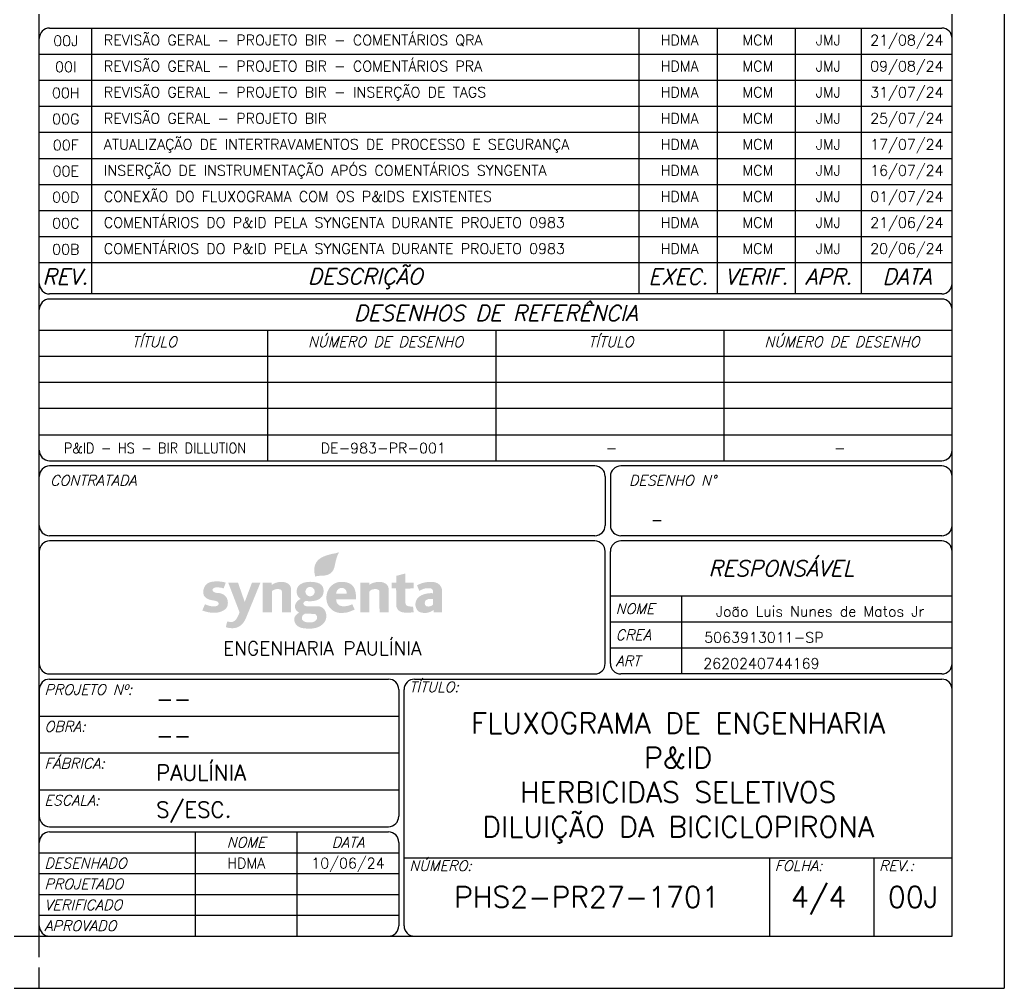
# Model space of a CAD drawing. Extents: x 0 to 1189, y 0 to 841.
# Drawn here: x 1000.3 to 1189, y 0 to 185.8 of the extents above; entities that cross this region are included whole.
import ezdxf
from ezdxf.enums import TextEntityAlignment as Align

# ---------------------------------------------------------------- set-up
doc = ezdxf.new("R2010")
doc.units = 0
doc.header["$LTSCALE"] = 10
doc.header["$MEASUREMENT"] = 0
for name, color, linetype in [('009', 9, 'CONTINUOUS'), ('1', 7, 'CONTINUOUS'), ('3', 7, 'CONTINUOUS'), ('5', 5, 'CONTINUOUS'), ('6', 6, 'CONTINUOUS'), ('7', 7, 'CONTINUOUS'), ('FORMATO', 7, 'CONTINUOUS')]:
    doc.layers.add(name, color=color, linetype=linetype)
doc.styles.add('GARAMOND', font='romans.shx')
doc.styles.add('ROMANS', font='ROMANS', dxfattribs={"height": 0.2})

msp = doc.modelspace()

# ---------------------------------------------------------------- hatches: boundary and pattern name
at = {"layer": '009', "linetype": 'Continuous'}
h = msp.add_hatch(color=256, dxfattribs=at)
edge = h.paths.add_edge_path()
edge.add_spline(control_points=[(1056.92, 78.94), (1056.87, 79.15), (1056.77, 79.55), (1056.72, 80.12), (1056.74, 80.64), (1056.83, 81.1), (1056.99, 81.5), (1057.21, 81.85), (1057.48, 82.16), (1057.8, 82.42), (1058.16, 82.65), (1058.56, 82.84), (1058.99, 83), (1059.45, 83.15), (1059.92, 83.26), (1060.44, 83.4), (1060.83, 83.41), (1061.55, 83.72), (1061.37, 83.46), (1061.32, 83.35), (1061.26, 83.24), (1061.21, 83.12), (1061.16, 83), (1061.11, 82.87), (1061.06, 82.73), (1061.02, 82.59), (1060.97, 82.44), (1060.93, 82.27), (1060.88, 82.1), (1060.84, 81.92), (1060.79, 81.72), (1060.74, 81.51), (1060.7, 81.29), (1060.64, 80.98), (1060.54, 80.61), (1060.38, 80.23), (1060.17, 79.92), (1059.94, 79.67), (1059.68, 79.48), (1059.4, 79.35), (1059.11, 79.25), (1058.81, 79.19), (1058.52, 79.15), (1058.23, 79.13), (1057.95, 79.12), (1057.69, 79.12), (1057.45, 79.1), (1057.24, 79.07), (1057.06, 79.03), (1056.96, 78.97), (1056.92, 78.94)], knot_values=[0, 0, 0, 0, 0.042797, 0.080455, 0.113865, 0.144023, 0.171973, 0.198753, 0.225266, 0.25221, 0.280061, 0.309072, 0.339316, 0.370743, 0.403222, 0.436534, 0.470444, 0.504671, 0.512886, 0.52111, 0.529433, 0.537914, 0.546639, 0.55567, 0.565088, 0.574959, 0.585365, 0.596367, 0.608043, 0.620454, 0.633683, 0.647781, 0.662827, 0.678884, 0.709889, 0.736889, 0.760892, 0.782863, 0.803631, 0.823808, 0.84374, 0.863539, 0.88311, 0.902242, 0.920623, 0.937906, 0.953712, 0.967749, 0.979868, 0.9903, 0.9903, 0.9903, 0.9903], degree=3, periodic=0)
h = msp.add_hatch(color=256, dxfattribs=at)
edge = h.paths.add_edge_path(flags=16)
edge.add_spline(control_points=[(1055.92, 76.97), (1055.95, 76.97), (1056.01, 76.97), (1056.1, 76.96), (1056.19, 76.94), (1056.27, 76.91), (1056.34, 76.87), (1056.42, 76.82), (1056.49, 76.77), (1056.55, 76.71), (1056.61, 76.65), (1056.66, 76.58), (1056.7, 76.51), (1056.74, 76.43), (1056.77, 76.35), (1056.79, 76.26), (1056.8, 76.17), (1056.81, 76.08), (1056.8, 75.99), (1056.79, 75.9), (1056.77, 75.82), (1056.74, 75.74), (1056.7, 75.66), (1056.66, 75.58), (1056.61, 75.51), (1056.55, 75.45), (1056.49, 75.39), (1056.42, 75.34), (1056.34, 75.3), (1056.27, 75.26), (1056.19, 75.23), (1056.1, 75.21), (1056.01, 75.19), (1055.92, 75.19), (1055.83, 75.19), (1055.74, 75.21), (1055.66, 75.23), (1055.58, 75.26), (1055.5, 75.3), (1055.43, 75.34), (1055.36, 75.39), (1055.3, 75.45), (1055.24, 75.51), (1055.19, 75.58), (1055.14, 75.66), (1055.11, 75.74), (1055.08, 75.82), (1055.05, 75.9), (1055.04, 75.99), (1055.04, 76.08), (1055.04, 76.17), (1055.05, 76.26), (1055.08, 76.35), (1055.11, 76.43), (1055.14, 76.51), (1055.19, 76.58), (1055.24, 76.65), (1055.3, 76.71), (1055.36, 76.77), (1055.43, 76.82), (1055.5, 76.87), (1055.58, 76.91), (1055.66, 76.94), (1055.77, 76.97), (1055.86, 76.97), (1055.92, 76.97)], knot_values=[0, 0, 0, 0, 0.005937, 0.011765, 0.017515, 0.023197, 0.028848, 0.03447, 0.040077, 0.045673, 0.051284, 0.056904, 0.062551, 0.068221, 0.07395, 0.079733, 0.085607, 0.091587, 0.097574, 0.103449, 0.109239, 0.114957, 0.120635, 0.126278, 0.131898, 0.137506, 0.143107, 0.148715, 0.154339, 0.159985, 0.165671, 0.171418, 0.177246, 0.183183, 0.189108, 0.194936, 0.20068, 0.206373, 0.212016, 0.21764, 0.223248, 0.228854, 0.234457, 0.240077, 0.24572, 0.251399, 0.257115, 0.262906, 0.268781, 0.274769, 0.280749, 0.286623, 0.292407, 0.298133, 0.303805, 0.309452, 0.315072, 0.320678, 0.326279, 0.331887, 0.337509, 0.343155, 0.348845, 0.354591, 0.366329, 0.366329, 0.366329, 0.366329], degree=3, periodic=0)
edge = h.paths.add_edge_path()
edge.add_line((1040.22, 77.83), (1042.1, 77.83))
edge.add_line((1042.1, 77.83), (1043.39, 74.11))
edge.add_line((1043.39, 74.11), (1044.79, 77.83))
edge.add_line((1044.79, 77.83), (1046.41, 77.83))
edge.add_line((1046.41, 77.83), (1043.66, 71.09))
edge.add_spline(control_points=[(1043.66, 71.09), (1043.59, 70.93), (1043.45, 70.62), (1043.2, 70.21), (1042.93, 69.88), (1042.64, 69.61), (1042.35, 69.41), (1042.04, 69.26), (1041.74, 69.15), (1041.44, 69.09), (1041.15, 69.07), (1040.88, 69.07), (1040.62, 69.09), (1040.39, 69.12), (1040.19, 69.16), (1040.01, 69.2), (1039.91, 69.22), (1039.87, 69.23)], knot_values=[0, 0, 0, 0, 0.035096, 0.066274, 0.094246, 0.119668, 0.143135, 0.165134, 0.185997, 0.205924, 0.22495, 0.243009, 0.259919, 0.275427, 0.289198, 0.300891, 0.310095, 0.310095, 0.310095, 0.310095], degree=3, periodic=0)
edge.add_line((1039.87, 69.23), (1039.77, 69.25))
edge.add_line((1039.77, 69.25), (1040.02, 70.35))
edge.add_spline(control_points=[(1040.02, 70.35), (1040.06, 70.34), (1040.15, 70.34), (1040.29, 70.31), (1040.43, 70.29), (1040.58, 70.27), (1040.73, 70.26), (1040.88, 70.26), (1041.03, 70.28), (1041.18, 70.33), (1041.34, 70.41), (1041.49, 70.52), (1041.65, 70.66), (1041.81, 70.86), (1041.96, 71.09), (1042.11, 71.39), (1042.2, 71.6), (1042.25, 71.72)], knot_values=[0, 0, 0, 0, 0.008985, 0.018232, 0.027691, 0.037281, 0.046976, 0.056778, 0.066796, 0.077236, 0.088418, 0.100741, 0.114656, 0.130639, 0.149142, 0.170606, 0.195444, 0.195444, 0.195444, 0.195444], degree=3, periodic=0)
edge.add_line((1042.25, 71.72), (1042.4, 72.13))
edge.add_line((1042.4, 72.13), (1040.22, 77.83))
edge = h.paths.add_edge_path()
edge.add_line((1046.82, 72.13), (1046.82, 77.83))
edge.add_line((1046.82, 77.83), (1048.54, 77.83))
edge.add_line((1048.54, 77.83), (1048.54, 77.36))
edge.add_spline(control_points=[(1048.54, 77.36), (1048.62, 77.42), (1048.79, 77.53), (1049.06, 77.66), (1049.34, 77.78), (1049.64, 77.86), (1049.95, 77.92), (1050.26, 77.95), (1050.57, 77.96), (1050.87, 77.93), (1051.15, 77.87), (1051.42, 77.77), (1051.66, 77.65), (1051.88, 77.48), (1052.05, 77.27), (1052.19, 77.02), (1052.24, 76.84), (1052.26, 76.74)], knot_values=[0, 0, 0, 0, 0.019143, 0.038917, 0.059176, 0.079729, 0.100372, 0.120899, 0.141119, 0.160852, 0.180001, 0.198501, 0.216428, 0.233971, 0.251528, 0.269635, 0.289004, 0.289004, 0.289004, 0.289004], degree=3, periodic=0)
edge.add_line((1052.26, 76.74), (1052.29, 76.42))
edge.add_line((1052.29, 76.42), (1052.29, 72.13))
edge.add_line((1052.29, 72.13), (1050.53, 72.13))
edge.add_line((1050.53, 72.13), (1050.52, 76.05))
edge.add_spline(control_points=[(1050.52, 76.05), (1050.52, 76.1), (1050.51, 76.19), (1050.45, 76.32), (1050.35, 76.42), (1050.22, 76.49), (1050.08, 76.54), (1049.92, 76.57), (1049.75, 76.58), (1049.57, 76.57), (1049.39, 76.55), (1049.22, 76.51), (1049.06, 76.46), (1048.91, 76.4), (1048.79, 76.32), (1048.68, 76.24), (1048.64, 76.17), (1048.62, 76.14)], knot_values=[0, 0, 0, 0, 0.009793, 0.018655, 0.027432, 0.036697, 0.046686, 0.057413, 0.068742, 0.08046, 0.092296, 0.103982, 0.115223, 0.125761, 0.135346, 0.143833, 0.151246, 0.151246, 0.151246, 0.151246], degree=3, periodic=0)
edge.add_line((1048.62, 76.14), (1048.59, 76.04))
edge.add_line((1048.59, 76.04), (1048.59, 72.13))
edge.add_line((1048.59, 72.13), (1046.82, 72.13))
edge = h.paths.add_edge_path()
edge.add_line((1065.53, 72.13), (1065.53, 77.83))
edge.add_line((1065.53, 77.83), (1067.25, 77.83))
edge.add_line((1067.25, 77.83), (1067.25, 77.36))
edge.add_spline(control_points=[(1067.25, 77.36), (1067.33, 77.42), (1067.49, 77.53), (1067.76, 77.66), (1068.05, 77.78), (1068.35, 77.86), (1068.66, 77.92), (1068.97, 77.95), (1069.27, 77.96), (1069.57, 77.93), (1069.86, 77.87), (1070.13, 77.77), (1070.37, 77.65), (1070.58, 77.48), (1070.76, 77.27), (1070.9, 77.02), (1070.94, 76.84), (1070.97, 76.74)], knot_values=[0, 0, 0, 0, 0.019133, 0.038907, 0.059163, 0.079719, 0.100358, 0.120889, 0.141102, 0.160846, 0.179984, 0.198491, 0.216414, 0.233963, 0.251516, 0.269625, 0.288993, 0.288993, 0.288993, 0.288993], degree=3, periodic=0)
edge.add_line((1070.97, 76.74), (1071, 76.42))
edge.add_line((1071, 76.42), (1071, 72.13))
edge.add_line((1071, 72.13), (1069.23, 72.13))
edge.add_line((1069.23, 72.13), (1069.22, 76.05))
edge.add_spline(control_points=[(1069.22, 76.05), (1069.22, 76.1), (1069.22, 76.19), (1069.15, 76.32), (1069.05, 76.42), (1068.93, 76.49), (1068.79, 76.54), (1068.63, 76.57), (1068.45, 76.58), (1068.28, 76.57), (1068.1, 76.55), (1067.93, 76.51), (1067.76, 76.46), (1067.62, 76.4), (1067.49, 76.32), (1067.39, 76.24), (1067.35, 76.17), (1067.33, 76.14)], knot_values=[0, 0, 0, 0, 0.009794, 0.018656, 0.027436, 0.036697, 0.04669, 0.057418, 0.06875, 0.08046, 0.092304, 0.10399, 0.115235, 0.125765, 0.135354, 0.143838, 0.151251, 0.151251, 0.151251, 0.151251], degree=3, periodic=0)
edge.add_line((1067.33, 76.14), (1067.3, 76.04))
edge.add_line((1067.3, 76.04), (1067.3, 72.13))
edge.add_line((1067.3, 72.13), (1065.53, 72.13))
edge = h.paths.add_edge_path()
edge.add_line((1072.46, 79.11), (1074.18, 79.57))
edge.add_line((1074.18, 79.57), (1074.2, 77.8))
edge.add_line((1074.2, 77.8), (1075.77, 77.8))
edge.add_line((1075.77, 77.8), (1075.75, 76.69))
edge.add_line((1075.75, 76.69), (1074.21, 76.68))
edge.add_line((1074.21, 76.68), (1074.21, 73.87))
edge.add_spline(control_points=[(1074.21, 73.87), (1074.22, 73.84), (1074.23, 73.77), (1074.26, 73.68), (1074.3, 73.59), (1074.35, 73.52), (1074.42, 73.46), (1074.49, 73.4), (1074.57, 73.36), (1074.67, 73.32), (1074.77, 73.29), (1074.88, 73.26), (1074.99, 73.25), (1075.12, 73.23), (1075.24, 73.23), (1075.38, 73.22), (1075.47, 73.23), (1075.52, 73.23)], knot_values=[0, 0, 0, 0, 0.006854, 0.013217, 0.019256, 0.025139, 0.031024, 0.037042, 0.043299, 0.049866, 0.056789, 0.064097, 0.071797, 0.079889, 0.08835, 0.097166, 0.106301, 0.106301, 0.106301, 0.106301], degree=3, periodic=0)
edge.add_line((1075.52, 73.23), (1075.66, 73.23))
edge.add_line((1075.66, 73.23), (1075.78, 72.12))
edge.add_spline(control_points=[(1075.78, 72.12), (1075.69, 72.11), (1075.51, 72.1), (1075.25, 72.08), (1074.98, 72.06), (1074.72, 72.05), (1074.46, 72.04), (1074.2, 72.05), (1073.96, 72.07), (1073.72, 72.11), (1073.5, 72.16), (1073.29, 72.24), (1073.09, 72.34), (1072.92, 72.46), (1072.76, 72.62), (1072.63, 72.81), (1072.57, 72.95), (1072.53, 73.03)], knot_values=[0, 0, 0, 0, 0.017591, 0.035256, 0.052866, 0.070277, 0.087381, 0.104053, 0.120221, 0.135827, 0.150884, 0.165437, 0.179632, 0.193713, 0.208009, 0.222938, 0.23897, 0.23897, 0.23897, 0.23897], degree=3, periodic=0)
edge.add_line((1072.53, 73.03), (1072.45, 73.28))
edge.add_line((1072.45, 73.28), (1072.42, 76.69))
edge.add_line((1072.42, 76.69), (1071.53, 76.71))
edge.add_line((1071.53, 76.71), (1071.53, 77.8))
edge.add_line((1071.53, 77.8), (1072.44, 77.79))
edge.add_line((1072.44, 77.79), (1072.46, 79.11))
edge = h.paths.add_edge_path()
edge.add_line((1039.35, 76.71), (1039.77, 77.81))
edge.add_spline(control_points=[(1039.77, 77.81), (1039.75, 77.81), (1039.7, 77.83), (1039.63, 77.85), (1039.55, 77.87), (1039.47, 77.89), (1039.38, 77.91), (1039.29, 77.93), (1039.2, 77.95), (1039.1, 77.96), (1039, 77.98), (1038.9, 77.99), (1038.8, 78.01), (1038.7, 78.02), (1038.6, 78.03), (1038.5, 78.03), (1038.4, 78.04), (1038.24, 78.05), (1038.03, 78.05), (1037.78, 78.04), (1037.52, 78.03), (1037.28, 78), (1037.05, 77.96), (1036.83, 77.91), (1036.62, 77.84), (1036.42, 77.75), (1036.24, 77.64), (1036.07, 77.51), (1035.92, 77.36), (1035.78, 77.18), (1035.67, 76.98), (1035.57, 76.75), (1035.5, 76.49), (1035.45, 76.28), (1035.45, 76.14), (1035.45, 76.05), (1035.45, 75.95), (1035.45, 75.84), (1035.47, 75.72), (1035.49, 75.59), (1035.53, 75.45), (1035.59, 75.31), (1035.68, 75.17), (1035.79, 75.04), (1035.93, 74.91), (1036.11, 74.78), (1036.32, 74.67), (1036.57, 74.57), (1036.87, 74.48), (1037.14, 74.43), (1037.38, 74.4), (1037.54, 74.37), (1037.68, 74.35), (1037.81, 74.31), (1037.92, 74.28), (1038.02, 74.24), (1038.1, 74.2), (1038.17, 74.16), (1038.23, 74.12), (1038.28, 74.07), (1038.31, 74.03), (1038.34, 73.98), (1038.36, 73.93), (1038.38, 73.88), (1038.39, 73.83), (1038.4, 73.77), (1038.39, 73.7), (1038.36, 73.61), (1038.31, 73.53), (1038.23, 73.46), (1038.14, 73.4), (1038.03, 73.34), (1037.89, 73.29), (1037.74, 73.26), (1037.56, 73.24), (1037.37, 73.24), (1037.15, 73.26), (1036.92, 73.29), (1036.66, 73.35), (1036.38, 73.43), (1036.19, 73.5), (1036.09, 73.53)], knot_values=[0, 0, 0, 0, 0.004527, 0.00945, 0.014725, 0.02032, 0.026185, 0.032297, 0.038609, 0.045092, 0.05169, 0.058384, 0.065127, 0.07189, 0.078624, 0.085305, 0.091882, 0.098339, 0.115729, 0.132694, 0.149179, 0.165163, 0.180619, 0.195576, 0.210065, 0.224189, 0.238064, 0.251887, 0.265884, 0.280319, 0.295496, 0.311716, 0.329273, 0.348446, 0.352899, 0.358495, 0.365074, 0.372473, 0.380574, 0.389281, 0.398558, 0.408429, 0.419005, 0.430446, 0.442998, 0.456945, 0.472633, 0.490396, 0.51059, 0.533565, 0.54561, 0.556415, 0.566071, 0.574653, 0.582275, 0.58901, 0.594965, 0.600233, 0.604944, 0.609179, 0.61306, 0.616682, 0.62014, 0.623483, 0.626776, 0.630037, 0.635568, 0.641277, 0.647375, 0.654043, 0.661432, 0.669682, 0.678914, 0.689238, 0.700746, 0.713555, 0.727751, 0.743445, 0.760722, 0.779702, 0.800469, 0.800469, 0.800469, 0.800469], degree=3, periodic=0)
edge.add_line((1036.09, 73.53), (1035.77, 73.66))
edge.add_line((1035.77, 73.66), (1035.26, 72.48))
edge.add_spline(control_points=[(1035.26, 72.48), (1035.4, 72.42), (1035.7, 72.31), (1036.14, 72.19), (1036.58, 72.1), (1037, 72.04), (1037.42, 72.02), (1037.81, 72.03), (1038.19, 72.07), (1038.54, 72.15), (1038.86, 72.25), (1039.16, 72.38), (1039.43, 72.53), (1039.66, 72.71), (1039.85, 72.92), (1040, 73.14), (1040.1, 73.4), (1040.15, 73.66), (1040.16, 73.93), (1040.15, 74.18), (1040.11, 74.42), (1040.05, 74.63), (1039.97, 74.83), (1039.87, 75.01), (1039.75, 75.17), (1039.61, 75.31), (1039.47, 75.43), (1039.31, 75.54), (1039.14, 75.63), (1038.96, 75.7), (1038.78, 75.76), (1038.59, 75.8), (1038.4, 75.82), (1038.19, 75.82), (1037.97, 75.85), (1037.76, 75.9), (1037.59, 75.97), (1037.45, 76.05), (1037.34, 76.13), (1037.27, 76.23), (1037.22, 76.33), (1037.21, 76.43), (1037.23, 76.52), (1037.28, 76.62), (1037.35, 76.7), (1037.46, 76.77), (1037.58, 76.83), (1037.73, 76.87), (1037.9, 76.9), (1038.08, 76.9), (1038.25, 76.89), (1038.4, 76.89), (1038.53, 76.88), (1038.64, 76.87), (1038.73, 76.86), (1038.8, 76.84), (1038.87, 76.83), (1038.93, 76.82), (1038.98, 76.81), (1039.02, 76.79), (1039.07, 76.78), (1039.11, 76.76), (1039.16, 76.75), (1039.22, 76.74), (1039.28, 76.72), (1039.32, 76.72), (1039.35, 76.71)], knot_values=[0, 0, 0, 0, 0.031293, 0.061562, 0.090802, 0.118973, 0.146062, 0.172011, 0.196792, 0.220371, 0.242752, 0.263938, 0.283994, 0.303031, 0.321249, 0.338939, 0.356496, 0.374413, 0.392239, 0.4088, 0.424283, 0.438887, 0.452782, 0.466157, 0.479154, 0.491917, 0.504519, 0.517066, 0.529594, 0.542139, 0.55469, 0.567258, 0.579811, 0.592329, 0.608572, 0.622672, 0.634819, 0.64524, 0.654159, 0.661885, 0.66874, 0.675136, 0.681468, 0.688118, 0.695385, 0.703473, 0.712551, 0.722736, 0.73413, 0.746835, 0.758045, 0.767696, 0.775962, 0.782997, 0.788978, 0.794052, 0.798397, 0.802161, 0.805528, 0.80863, 0.811634, 0.814682, 0.817943, 0.821557, 0.825687, 0.830495, 0.830495, 0.830495, 0.830495], degree=3, periodic=0)
edge = h.paths.add_edge_path()
edge.add_line((1057.62, 73.26), (1057.38, 73.29))
edge.add_line((1057.38, 73.29), (1055.24, 73.29))
edge.add_spline(control_points=[(1055.24, 73.29), (1055.2, 73.3), (1055.12, 73.31), (1055.02, 73.35), (1054.92, 73.39), (1054.84, 73.44), (1054.77, 73.5), (1054.72, 73.57), (1054.68, 73.64), (1054.65, 73.71), (1054.64, 73.79), (1054.65, 73.87), (1054.68, 73.94), (1054.72, 74.02), (1054.79, 74.1), (1054.87, 74.18), (1054.97, 74.24), (1055.06, 74.32), (1055.14, 74.3), (1055.19, 74.29), (1055.24, 74.28), (1055.29, 74.27), (1055.34, 74.27), (1055.39, 74.26), (1055.44, 74.26), (1055.49, 74.26), (1055.54, 74.25), (1055.59, 74.25), (1055.65, 74.25), (1055.7, 74.25), (1055.75, 74.25), (1055.81, 74.25), (1055.87, 74.25), (1056, 74.25), (1056.19, 74.25), (1056.44, 74.27), (1056.69, 74.31), (1056.93, 74.36), (1057.15, 74.42), (1057.36, 74.5), (1057.56, 74.59), (1057.75, 74.7), (1057.91, 74.83), (1058.06, 74.97), (1058.19, 75.13), (1058.3, 75.31), (1058.39, 75.51), (1058.46, 75.72), (1058.5, 75.95), (1058.51, 76.2), (1058.5, 76.44), (1058.47, 76.67), (1058.41, 76.87), (1058.32, 77.06), (1058.21, 77.22), (1058.08, 77.37), (1057.94, 77.49), (1057.77, 77.6), (1057.58, 77.69), (1057.39, 77.77), (1057.17, 77.83), (1056.95, 77.88), (1056.71, 77.92), (1056.46, 77.95), (1056.21, 77.96), (1055.95, 77.97), (1055.68, 77.96), (1055.43, 77.94), (1055.18, 77.9), (1054.94, 77.86), (1054.71, 77.79), (1054.49, 77.72), (1054.29, 77.62), (1054.1, 77.52), (1053.93, 77.4), (1053.78, 77.26), (1053.65, 77.1), (1053.54, 76.93), (1053.45, 76.75), (1053.39, 76.55), (1053.35, 76.33), (1053.34, 76.14), (1053.35, 75.98), (1053.36, 75.87), (1053.38, 75.76), (1053.4, 75.65), (1053.43, 75.55), (1053.47, 75.45), (1053.51, 75.36), (1053.55, 75.27), (1053.6, 75.19), (1053.66, 75.1), (1053.72, 75.03), (1053.79, 74.95), (1053.86, 74.88), (1053.93, 74.82), (1054, 74.76), (1054.2, 74.66), (1053.76, 74.53), (1053.6, 74.34), (1053.39, 74.15), (1053.25, 73.96), (1053.14, 73.76), (1053.06, 73.57), (1053.03, 73.38), (1053.02, 73.19), (1053.04, 73.01), (1053.09, 72.84), (1053.17, 72.68), (1053.26, 72.53), (1053.38, 72.39), (1053.55, 72.23), (1053.71, 72.14), (1053.81, 72.08)], knot_values=[0, 0, 0, 0, 0.007918, 0.015283, 0.022109, 0.02845, 0.034336, 0.03984, 0.045041, 0.050059, 0.055018, 0.060098, 0.065465, 0.071289, 0.077724, 0.084914, 0.092974, 0.102016, 0.105551, 0.108998, 0.112389, 0.115729, 0.119046, 0.122336, 0.125633, 0.128934, 0.132276, 0.135652, 0.139082, 0.142578, 0.146161, 0.149834, 0.153618, 0.157515, 0.174808, 0.19163, 0.20796, 0.223783, 0.239103, 0.253937, 0.268325, 0.282319, 0.29602, 0.309538, 0.323035, 0.33669, 0.350699, 0.365285, 0.380664, 0.397066, 0.413295, 0.428242, 0.442173, 0.455398, 0.46819, 0.480845, 0.49359, 0.506632, 0.520088, 0.53407, 0.548624, 0.563781, 0.579521, 0.595832, 0.612662, 0.629964, 0.647289, 0.664225, 0.680728, 0.696766, 0.712312, 0.727367, 0.741929, 0.756043, 0.769753, 0.783153, 0.796372, 0.80957, 0.822938, 0.836697, 0.851082, 0.866338, 0.874105, 0.881623, 0.888928, 0.896037, 0.90299, 0.909795, 0.91649, 0.923087, 0.929626, 0.936113, 0.942573, 0.949021, 0.95549, 0.961969, 0.968488, 0.975047, 0.996815, 1.016342, 1.033909, 1.049808, 1.064343, 1.077811, 1.090498, 1.102642, 1.114478, 1.126146, 1.137768, 1.149388, 1.161057, 1.172753, 1.196128, 1.196128, 1.196128, 1.196128], degree=3, periodic=0)
edge.add_spline(control_points=[(1053.81, 72.08), (1053.76, 72.04), (1053.65, 71.96), (1053.5, 71.85), (1053.37, 71.74), (1053.27, 71.63), (1053.18, 71.53), (1053.1, 71.43), (1053.04, 71.34), (1052.99, 71.25), (1052.96, 71.16), (1052.93, 71.08), (1052.92, 71), (1052.9, 70.92), (1052.9, 70.84), (1052.89, 70.76), (1052.89, 70.68), (1052.88, 70.53), (1052.95, 70.33), (1053.03, 70.09), (1053.15, 69.87), (1053.29, 69.69), (1053.46, 69.53), (1053.64, 69.4), (1053.83, 69.3), (1054.04, 69.21), (1054.26, 69.14), (1054.48, 69.09), (1054.71, 69.05), (1054.94, 69.03), (1055.17, 69.01), (1055.4, 69), (1055.62, 68.99), (1055.87, 68.99), (1056.14, 69), (1056.44, 69.02), (1056.73, 69.07), (1057, 69.13), (1057.26, 69.21), (1057.51, 69.3), (1057.74, 69.41), (1057.95, 69.54), (1058.15, 69.68), (1058.34, 69.83), (1058.5, 70), (1058.64, 70.18), (1058.77, 70.37), (1058.87, 70.57), (1058.95, 70.79), (1059, 71), (1059.03, 71.2), (1059.04, 71.39), (1059.03, 71.58), (1059.01, 71.77), (1058.97, 71.96), (1058.92, 72.15), (1058.85, 72.33), (1058.76, 72.5), (1058.65, 72.66), (1058.52, 72.8), (1058.38, 72.94), (1058.21, 73.05), (1058.03, 73.15), (1057.83, 73.22), (1057.69, 73.25), (1057.62, 73.26)], knot_values=[0, 0, 0, 0, 0.013773, 0.026117, 0.037167, 0.047053, 0.055911, 0.063872, 0.071083, 0.077674, 0.083777, 0.089513, 0.094987, 0.100277, 0.10546, 0.110584, 0.115688, 0.120801, 0.139368, 0.156357, 0.172181, 0.187239, 0.201887, 0.216392, 0.230962, 0.245694, 0.260654, 0.275804, 0.291094, 0.306419, 0.32167, 0.336691, 0.351336, 0.365435, 0.385557, 0.405078, 0.424018, 0.442397, 0.460243, 0.477569, 0.494409, 0.510798, 0.526777, 0.542394, 0.557707, 0.572797, 0.587734, 0.602625, 0.617569, 0.632698, 0.645024, 0.657513, 0.670117, 0.682797, 0.695493, 0.708188, 0.720853, 0.733498, 0.746122, 0.758795, 0.77158, 0.784605, 0.797994, 0.811949, 0.826652, 0.826652, 0.826652, 0.826652], degree=3, periodic=0)
edge = h.paths.add_edge_path(flags=16)
edge.add_line((1054.91, 71.84), (1054.95, 71.86))
edge.add_line((1054.95, 71.86), (1056.79, 71.81))
edge.add_spline(control_points=[(1056.79, 71.81), (1056.8, 71.81), (1056.82, 71.81), (1056.86, 71.79), (1056.89, 71.77), (1056.93, 71.75), (1056.97, 71.71), (1057.01, 71.68), (1057.05, 71.63), (1057.09, 71.59), (1057.13, 71.53), (1057.17, 71.48), (1057.2, 71.42), (1057.23, 71.37), (1057.25, 71.31), (1057.27, 71.25), (1057.28, 71.19), (1057.28, 71.11), (1057.27, 71.02), (1057.25, 70.91), (1057.21, 70.81), (1057.16, 70.72), (1057.09, 70.63), (1057.02, 70.55), (1056.93, 70.48), (1056.84, 70.41), (1056.73, 70.35), (1056.62, 70.3), (1056.5, 70.26), (1056.37, 70.22), (1056.23, 70.2), (1056.09, 70.18), (1055.94, 70.17), (1055.77, 70.17), (1055.6, 70.17), (1055.42, 70.19), (1055.25, 70.22), (1055.09, 70.25), (1054.95, 70.3), (1054.82, 70.35), (1054.7, 70.42), (1054.59, 70.49), (1054.51, 70.58), (1054.44, 70.67), (1054.38, 70.78), (1054.35, 70.89), (1054.34, 71.01), (1054.36, 71.15), (1054.4, 71.29), (1054.43, 71.4), (1054.48, 71.47), (1054.5, 71.5), (1054.52, 71.53), (1054.55, 71.56), (1054.58, 71.59), (1054.6, 71.61), (1054.63, 71.64), (1054.66, 71.67), (1054.7, 71.69), (1054.73, 71.72), (1054.76, 71.74), (1054.8, 71.77), (1054.83, 71.79), (1054.87, 71.81), (1054.9, 71.83), (1054.91, 71.84)], knot_values=[0, 0, 0, 0, 0.001894, 0.004204, 0.006939, 0.010049, 0.013502, 0.017227, 0.021184, 0.025294, 0.029525, 0.033803, 0.038085, 0.042319, 0.046482, 0.05053, 0.054467, 0.058284, 0.065697, 0.072856, 0.079875, 0.086847, 0.093865, 0.101006, 0.108331, 0.115897, 0.123737, 0.131888, 0.140364, 0.149192, 0.158362, 0.16789, 0.177774, 0.188007, 0.2003, 0.212061, 0.223247, 0.233856, 0.243852, 0.253261, 0.2621, 0.270433, 0.278337, 0.285971, 0.293515, 0.301207, 0.309279, 0.317996, 0.327584, 0.33825, 0.340734, 0.343238, 0.345761, 0.348305, 0.350873, 0.35347, 0.356094, 0.358747, 0.361441, 0.364166, 0.366936, 0.369743, 0.372598, 0.375495, 0.378443, 0.378443, 0.378443, 0.378443], degree=3, periodic=0)
edge = h.paths.add_edge_path()
edge.add_line((1064.72, 75.13), (1064.72, 74.62))
edge.add_line((1064.72, 74.62), (1060.92, 74.62))
edge.add_spline(control_points=[(1060.92, 74.62), (1060.92, 74.51), (1060.93, 74.32), (1061, 74.06), (1061.11, 73.84), (1061.26, 73.66), (1061.43, 73.52), (1061.63, 73.41), (1061.85, 73.34), (1062.08, 73.29), (1062.33, 73.27), (1062.58, 73.28), (1062.84, 73.3), (1063.09, 73.35), (1063.34, 73.41), (1063.58, 73.48), (1063.73, 73.54), (1063.8, 73.57)], knot_values=[0, 0, 0, 0, 0.019932, 0.037463, 0.053309, 0.068174, 0.082705, 0.09736, 0.112437, 0.128066, 0.144239, 0.160863, 0.177771, 0.194765, 0.211595, 0.228017, 0.243757, 0.243757, 0.243757, 0.243757], degree=3, periodic=0)
edge.add_line((1063.8, 73.57), (1064.01, 73.66))
edge.add_line((1064.01, 73.66), (1064.47, 72.66))
edge.add_spline(control_points=[(1064.47, 72.66), (1064.4, 72.63), (1064.27, 72.56), (1064.08, 72.48), (1063.9, 72.4), (1063.74, 72.33), (1063.58, 72.27), (1063.43, 72.22), (1063.28, 72.17), (1063.14, 72.13), (1063, 72.1), (1062.85, 72.07), (1062.71, 72.05), (1062.56, 72.03), (1062.41, 72.02), (1062.24, 72.01), (1062.07, 72), (1061.85, 72), (1061.6, 72), (1061.31, 72.04), (1061.03, 72.11), (1060.76, 72.21), (1060.51, 72.33), (1060.27, 72.47), (1060.05, 72.64), (1059.85, 72.83), (1059.66, 73.04), (1059.5, 73.27), (1059.36, 73.52), (1059.24, 73.78), (1059.15, 74.06), (1059.09, 74.35), (1059.05, 74.66), (1059.04, 74.97), (1059.07, 75.29), (1059.12, 75.59), (1059.19, 75.88), (1059.29, 76.16), (1059.41, 76.42), (1059.55, 76.67), (1059.71, 76.9), (1059.9, 77.11), (1060.1, 77.3), (1060.31, 77.46), (1060.55, 77.61), (1060.79, 77.73), (1061.05, 77.83), (1061.32, 77.9), (1061.6, 77.94), (1061.89, 77.95), (1062.18, 77.94), (1062.47, 77.93), (1062.74, 77.89), (1063.01, 77.84), (1063.27, 77.76), (1063.51, 77.66), (1063.73, 77.52), (1063.94, 77.36), (1064.13, 77.16), (1064.3, 76.93), (1064.44, 76.65), (1064.56, 76.34), (1064.64, 75.98), (1064.7, 75.57), (1064.72, 75.28), (1064.72, 75.13)], knot_values=[0, 0, 0, 0, 0.0148, 0.028473, 0.041154, 0.052966, 0.064053, 0.074534, 0.084561, 0.094254, 0.103773, 0.113241, 0.122809, 0.132598, 0.142757, 0.15341, 0.164686, 0.176709, 0.196275, 0.215404, 0.234182, 0.252698, 0.271028, 0.289256, 0.307433, 0.325639, 0.343913, 0.362334, 0.380958, 0.399856, 0.419091, 0.438758, 0.458928, 0.479712, 0.500515, 0.520744, 0.540466, 0.559759, 0.578678, 0.597286, 0.615641, 0.633801, 0.651821, 0.669762, 0.687688, 0.705661, 0.72377, 0.742086, 0.76071, 0.77973, 0.79884, 0.817589, 0.835912, 0.853802, 0.871281, 0.888468, 0.90554, 0.922778, 0.940532, 0.959222, 0.979304, 1.001236, 1.025472, 1.052421, 1.082483, 1.082483, 1.082483, 1.082483], degree=3, periodic=0)
edge = h.paths.add_edge_path(flags=16)
edge.add_line((1060.92, 75.72), (1062.92, 75.72))
edge.add_spline(control_points=[(1062.92, 75.72), (1062.92, 75.75), (1062.93, 75.8), (1062.93, 75.88), (1062.92, 75.97), (1062.91, 76.05), (1062.89, 76.14), (1062.86, 76.23), (1062.82, 76.31), (1062.77, 76.4), (1062.71, 76.48), (1062.65, 76.55), (1062.57, 76.62), (1062.48, 76.67), (1062.38, 76.72), (1062.27, 76.76), (1062.14, 76.79), (1062.03, 76.8), (1061.95, 76.8), (1061.88, 76.79), (1061.81, 76.78), (1061.73, 76.77), (1061.65, 76.74), (1061.57, 76.71), (1061.48, 76.67), (1061.4, 76.61), (1061.32, 76.55), (1061.24, 76.48), (1061.16, 76.39), (1061.1, 76.29), (1061.04, 76.17), (1060.99, 76.03), (1060.94, 75.89), (1060.93, 75.78), (1060.92, 75.72)], knot_values=[0, 0, 0, 0, 0.005013, 0.010332, 0.015898, 0.021667, 0.027589, 0.033642, 0.039792, 0.04604, 0.052394, 0.058885, 0.065563, 0.072505, 0.079807, 0.087573, 0.095933, 0.105006, 0.108845, 0.113196, 0.118007, 0.123215, 0.128775, 0.134651, 0.140824, 0.14729, 0.154062, 0.161182, 0.168706, 0.17672, 0.185317, 0.194609, 0.204723, 0.215781, 0.215781, 0.215781, 0.215781], degree=3, periodic=0)
edge = h.paths.add_edge_path(flags=16)
edge.add_line((1079.5, 74.69), (1079.5, 73.66))
edge.add_spline(control_points=[(1079.5, 73.66), (1079.5, 73.64), (1079.49, 73.6), (1079.43, 73.54), (1079.36, 73.48), (1079.27, 73.42), (1079.16, 73.36), (1079.04, 73.31), (1078.91, 73.27), (1078.77, 73.24), (1078.64, 73.23), (1078.5, 73.23), (1078.37, 73.25), (1078.24, 73.29), (1078.13, 73.35), (1078.03, 73.45), (1077.96, 73.57), (1077.91, 73.73), (1077.91, 73.91), (1077.93, 74.08), (1077.98, 74.22), (1078.05, 74.34), (1078.14, 74.44), (1078.25, 74.52), (1078.37, 74.58), (1078.5, 74.63), (1078.64, 74.66), (1078.78, 74.68), (1078.92, 74.69), (1079.05, 74.7), (1079.18, 74.7), (1079.33, 74.69), (1079.44, 74.69), (1079.5, 74.69)], knot_values=[0, 0, 0, 0, 0.003994, 0.009053, 0.015268, 0.022497, 0.03056, 0.039227, 0.048279, 0.057497, 0.066702, 0.075734, 0.084498, 0.092995, 0.101369, 0.109921, 0.119133, 0.129575, 0.142267, 0.153292, 0.163102, 0.172181, 0.180914, 0.189625, 0.198466, 0.207516, 0.216714, 0.22598, 0.235171, 0.244128, 0.252644, 0.260531, 0.273543, 0.273543, 0.273543, 0.273543], degree=3, periodic=0)
edge = h.paths.add_edge_path()
edge.add_line((1081.24, 76.21), (1081.24, 72.13))
edge.add_line((1081.24, 72.13), (1079.58, 72.13))
edge.add_line((1079.58, 72.13), (1079.58, 72.55))
edge.add_spline(control_points=[(1079.58, 72.55), (1079.5, 72.5), (1079.36, 72.4), (1079.13, 72.29), (1078.91, 72.19), (1078.7, 72.11), (1078.49, 72.06), (1078.28, 72.02), (1078.08, 72), (1077.89, 71.99), (1077.71, 72), (1077.54, 72.02), (1077.38, 72.04), (1077.23, 72.08), (1077.1, 72.12), (1076.98, 72.16), (1076.88, 72.21), (1076.78, 72.26), (1076.69, 72.32), (1076.6, 72.41), (1076.51, 72.51), (1076.42, 72.62), (1076.35, 72.74), (1076.28, 72.88), (1076.22, 73.02), (1076.17, 73.18), (1076.13, 73.35), (1076.12, 73.52), (1076.11, 73.7), (1076.13, 73.89), (1076.17, 74.09), (1076.23, 74.29), (1076.32, 74.49), (1076.42, 74.67), (1076.52, 74.82), (1076.63, 74.95), (1076.76, 75.06), (1076.91, 75.17), (1077.07, 75.27), (1077.24, 75.37), (1077.43, 75.45), (1077.63, 75.53), (1077.85, 75.6), (1078.07, 75.66), (1078.29, 75.71), (1078.53, 75.75), (1078.77, 75.78), (1079.02, 75.79), (1079.23, 75.83), (1079.53, 75.72), (1079.51, 75.94), (1079.51, 76.05), (1079.5, 76.17), (1079.48, 76.27), (1079.44, 76.36), (1079.4, 76.44), (1079.34, 76.52), (1079.28, 76.58), (1079.2, 76.63), (1079.12, 76.67), (1079.03, 76.71), (1078.92, 76.73), (1078.81, 76.75), (1078.69, 76.75), (1078.56, 76.75), (1078.45, 76.74), (1078.34, 76.74), (1078.25, 76.74), (1078.16, 76.73), (1078.07, 76.71), (1077.97, 76.69), (1077.87, 76.67), (1077.77, 76.64), (1077.67, 76.61), (1077.57, 76.57), (1077.47, 76.53), (1077.37, 76.49), (1077.27, 76.44), (1077.17, 76.39), (1077.06, 76.33), (1077, 76.29), (1076.97, 76.27)], knot_values=[0, 0, 0, 0, 0.017532, 0.034121, 0.049877, 0.064873, 0.07919, 0.092863, 0.105935, 0.118402, 0.130283, 0.14155, 0.152173, 0.1621, 0.171289, 0.179667, 0.187171, 0.193715, 0.201255, 0.209382, 0.218058, 0.227231, 0.236855, 0.246886, 0.257299, 0.268077, 0.279205, 0.290717, 0.302638, 0.315038, 0.327984, 0.341596, 0.355989, 0.371299, 0.381705, 0.392585, 0.403992, 0.415976, 0.428521, 0.441631, 0.455273, 0.46942, 0.484004, 0.498998, 0.514333, 0.529967, 0.545826, 0.561859, 0.578009, 0.594227, 0.603059, 0.611151, 0.618571, 0.625425, 0.631808, 0.637863, 0.643723, 0.649542, 0.65546, 0.6616, 0.668074, 0.674958, 0.682325, 0.690216, 0.698669, 0.707696, 0.713315, 0.719149, 0.725198, 0.731442, 0.737887, 0.744502, 0.751287, 0.758213, 0.765291, 0.772476, 0.779775, 0.787159, 0.79463, 0.802158, 0.809741, 0.809741, 0.809741, 0.809741], degree=3, periodic=0)
edge.add_line((1076.97, 76.27), (1076.87, 76.21))
edge.add_line((1076.87, 76.21), (1076.43, 77.3))
edge.add_spline(control_points=[(1076.43, 77.3), (1076.49, 77.33), (1076.61, 77.4), (1076.79, 77.48), (1076.98, 77.56), (1077.16, 77.64), (1077.35, 77.7), (1077.54, 77.76), (1077.73, 77.8), (1077.92, 77.85), (1078.12, 77.88), (1078.31, 77.91), (1078.51, 77.93), (1078.7, 77.95), (1078.9, 77.96), (1079.1, 77.96), (1079.3, 77.96), (1079.49, 77.96), (1079.65, 77.92), (1079.79, 77.89), (1079.94, 77.85), (1080.08, 77.8), (1080.22, 77.74), (1080.36, 77.68), (1080.49, 77.6), (1080.62, 77.5), (1080.74, 77.4), (1080.85, 77.28), (1080.94, 77.14), (1081.03, 76.99), (1081.11, 76.82), (1081.17, 76.63), (1081.21, 76.43), (1081.23, 76.28), (1081.24, 76.21)], knot_values=[0, 0, 0, 0, 0.013417, 0.026699, 0.039862, 0.052937, 0.065931, 0.078876, 0.091779, 0.104672, 0.117556, 0.130458, 0.14339, 0.156368, 0.169395, 0.182495, 0.195673, 0.208936, 0.218601, 0.228412, 0.238317, 0.248284, 0.258289, 0.268339, 0.278441, 0.288641, 0.298989, 0.309583, 0.320524, 0.331941, 0.343987, 0.356811, 0.370582, 0.385454, 0.385454, 0.385454, 0.385454], degree=3, periodic=0)

# ---------------------------------------------------------------- linework, layer by layer
at = {"layer": '1', "color": 1}
for p, q in [((1004, 179.19), (1179, 179.19)), ((1004, 174.19), (1179, 174.19)), ((1004, 169.19), (1179, 169.19)), ((1004, 164.19), (1179, 164.19)), ((1004, 159.19), (1179, 159.19)), ((1004, 154.19), (1179, 154.19)), ((1004, 149.19), (1179, 149.19)), ((1004, 144.19), (1179, 144.19)), ((1179, 116.19), (1004, 116.19)), ((1179, 111.19), (1004, 111.19)), ((1004, 106.19), (1179, 106.19))]:
    msp.add_line(p, q, dxfattribs=at)
for points in [[(1113.49, 70.3), (1179, 70.3)], [(1113.49, 65.3), (1179, 65.3)], [(1004, 52.22), (1072.93, 52.22)], [(1004, 45.15), (1072.93, 45.15)], [(1004, 38.07), (1072.93, 38.07)], [(1004, 26), (1072.93, 26)], [(1004, 22), (1072.93, 22)], [(1004, 18), (1072.93, 18)], [(1004, 14), (1072.93, 14)]]:
    msp.add_lwpolyline(points, dxfattribs=at)
at = {"layer": '5', "color": 5}
for p, q in [((1014, 184.19), (1014, 133.19)), ((1119, 133.19), (1119, 184.19)), ((1119, 138.19), (1119, 184.19)), ((1134, 133.19), (1134, 184.19)), ((1149, 133.19), (1149, 184.19)), ((1161.65, 133.19), (1161.65, 184.19)), ((1014, 179.19), (1014, 138.19)), ((1134, 138.19), (1134, 179.19)), ((1149, 138.19), (1149, 179.19)), ((1161.65, 138.19), (1161.65, 179.19)), ((1004, 139.19), (1179, 139.19)), ((1177, 133.19), (1006, 133.19)), ((1177, 132.19), (1006, 132.19)), ((1179, 126.19), (1004, 126.19)), ((1047.75, 126.19), (1047.75, 101.19)), ((1091.5, 126.19), (1091.5, 101.19)), ((1135.25, 126.19), (1135.25, 101.19)), ((1179, 121.19), (1004, 121.19)), ((1006, 101.19), (1177, 101.19)), ((1110.49, 100.19), (1006, 100.19)), ((1177, 100.19), (1115.49, 100.19)), ((1112.49, 98.19), (1112.49, 88.8)), ((1113.49, 98.19), (1113.49, 88.8)), ((1110.49, 86.8), (1006, 86.8)), ((1110.49, 85.8), (1006, 85.8)), ((1177, 86.8), (1115.49, 86.8)), ((1177, 85.8), (1115.49, 85.8)), ((1112.49, 62.3), (1112.49, 83.8)), ((1113.49, 62.3), (1113.49, 83.8)), ((1127.16, 60.3), (1127.16, 75.3)), ((1006, 60.3), (1110.49, 60.3)), ((1006, 59.3), (1070.93, 59.3)), ((1075.93, 59.3), (1177, 59.3)), ((1177, 60.3), (1115.49, 60.3)), ((1072.93, 57.3), (1072.93, 33)), ((1073.93, 12), (1073.93, 57.3)), ((1006, 31), (1070.93, 31)), ((1006, 30), (1070.93, 30)), ((1033.93, 10), (1033.93, 30)), ((1072.93, 28), (1072.93, 12)), ((1144, 25), (1144, 10)), ((1164, 25), (1164, 10))]:
    msp.add_line(p, q, dxfattribs=at)
at = {"layer": '5'}
for p, q in [((1004, 83.8), (1004, 62.3)), ((1004, 57.3), (1004, 33)), ((1004, 12), (1004, 28))]:
    msp.add_line(p, q, dxfattribs=at)
at = {"layer": '5', "color": 5}
for points in [[(1113.49, 75.3), (1179, 75.3)], [(1053.43, 10), (1053.43, 30)], [(1073.93, 25), (1179, 25)]]:
    msp.add_lwpolyline(points, dxfattribs=at)
for centre, start, end in [((1006, 135.19), 180, 270), ((1177, 135.19), 270, 360), ((1006, 130.19), 90, 180), ((1177, 130.19), 0, 90), ((1006, 103.19), 180, 270), ((1177, 103.19), 270, 0), ((1006, 98.19), 90, 180), ((1110.49, 98.19), 0, 90), ((1115.49, 98.19), 90, 180), ((1177, 98.19), 0, 90), ((1006, 88.8), 180, 270), ((1110.49, 88.8), 270, 0), ((1115.49, 88.8), 180, 270), ((1177, 88.8), 270, 360), ((1006, 83.8), 90, 180), ((1110.49, 83.8), 0, 90), ((1115.49, 83.8), 90, 180), ((1177, 83.8), 0, 90), ((1006, 62.3), 180, 270), ((1110.49, 62.3), 270, 360), ((1115.49, 62.3), 180, 270), ((1177, 62.3), 270, 0), ((1006, 57.3), 90, 180), ((1070.93, 57.3), 0, 90), ((1075.93, 57.3), 90, 180), ((1177, 57.3), 0, 90), ((1006, 33), 180, 270), ((1070.93, 33), 270, 0), ((1006, 28), 90, 180), ((1070.93, 28), 360, 90), ((1006, 12), 180, 270), ((1070.93, 12), 270, 360), ((1075.93, 12), 180, 270)]:
    msp.add_arc(centre, 2, start, end, dxfattribs=at)
at = {"layer": '6'}
for p, q in [((1004, 10), (1004, 831)), ((1179, 10), (1179, 831)), ((1006, 184.19), (1177, 184.19)), ((1006, 184.19), (1177, 184.19)), ((1004, 10), (1004, 177.19)), ((25, 10), (1179, 10))]:
    msp.add_line(p, q, dxfattribs=at)
for centre, start, end in [((1006, 182.19), 90, 180), ((1177, 182.19), 0, 90)]:
    msp.add_arc(centre, 2, start, end, dxfattribs=at)
at = {"layer": 'FORMATO', "color": 1}
for p, q in [((1189, 841), (1189, 0)), ((1004, 6), (1004, 10)), ((1004, 6), (1004, 10)), ((1004, 0), (1004, 4)), ((0, 0), (1189, 0))]:
    msp.add_line(p, q, dxfattribs=at)

# ---------------------------------------------------------------- texts
at = {"layer": '009', "linetype": 'Continuous', "style": 'GARAMOND'}
msp.add_text('ENGENHARIA PAULÍNIA', height=2.609, dxfattribs=at).set_placement((1058.25, 63.9), align=Align.CENTER)
at = {"layer": '3', "color": 3, "style": 'ROMANS', "oblique": 15}
for s, p in [('TÍTULO', (1026.07, 124)), ('NÚMERO DE DESENHO', (1070.39, 124)), ('TÍTULO', (1113.57, 124)), ('NÚMERO DE DESENHO', (1157.89, 124))]:
    msp.add_text(s, height=2, dxfattribs=at).set_placement(p, align=Align.MIDDLE_CENTER)
for s, p in [('NOME', (1114.49, 72.8)), ('CREA', (1114.49, 67.8)), ('ART', (1114.49, 62.8)), ('DESENHADO', (1005, 24)), ('PROJETADO', (1005, 20)), ('VERIFICADO', (1005, 16)), ('APROVADO', (1005, 12))]:
    msp.add_text(s, height=2, dxfattribs=at).set_placement(p, align=Align.MIDDLE_LEFT)
at = {"layer": '3', "color": 3, "style": 'ROMANS'}
for s, p in [('--', (1026.43, 55.51)), ('--', (1026.43, 48.43)), ('PAULÍNIA', (1026.43, 41.36)), ('S/ESC.', (1026.43, 34.28))]:
    msp.add_text(s, height=3, dxfattribs=at).set_placement(p, align=Align.MIDDLE_LEFT)
at = {"layer": '3', "color": 3, "style": 'ROMANS', "oblique": 15}
for s, p in [('NOME', (1043.68, 28)), ('DATA', (1063.18, 28))]:
    msp.add_text(s, height=2, dxfattribs=at).set_placement(p, align=Align.MIDDLE)
at = {"layer": '5', "color": 5, "style": 'ROMANS', "oblique": 15}
for s, p in [('REV.', (1009, 136.5)), ('DESENHOS DE REFERÊNCIA', (1091.5, 129.5)), ('RESPONSÁVEL', (1146.25, 80.55))]:
    msp.add_text(s, height=3, dxfattribs=at).set_placement(p, align=Align.MIDDLE_CENTER)
for s, p in [('DESCRIÇÃO', (1066.5, 136.5)), ('EXEC.', (1126.5, 136.5)), ('VERIF.', (1141.5, 136.5)), ('APR.', (1155.33, 136.5)), ('DATA', (1170.33, 136.5))]:
    msp.add_text(s, height=3, dxfattribs=at).set_placement(p, align=Align.MIDDLE)
at = {"layer": '5', "style": 'ROMANS', "width": 0.85}
msp.add_text('-', height=2.4, dxfattribs=at).set_placement((1121.27, 88.71))
at = {"layer": '5', "color": 5, "style": 'ROMANS'}
for s, p in [('FLUXOGRAMA DE ENGENHARIA', (1126.46, 50.87)), ('P&ID', (1126.46, 44.24)), ('HERBICIDAS SELETIVOS', (1126.46, 37.61)), ('DILUIÇÃO DA BICICLOPIRONA', (1126.46, 30.98)), ('PHS2-PR27-1701', (1108.96, 17.5)), ('4/4', (1153.41, 17.5)), ('00J', (1171.5, 17.5))]:
    msp.add_text(s, height=4, dxfattribs=at).set_placement(p, align=Align.MIDDLE_CENTER)
at = {"layer": '7', "style": 'ROMANS'}
for s, p in [('REVISÃO GERAL - PROJETO BIR - COMENTÁRIOS QRA', (1016.39, 181.87)), ('REVISÃO GERAL - PROJETO BIR - COMENTÁRIOS PRA', (1016.39, 176.87)), ('REVISÃO GERAL - PROJETO BIR - INSERÇÃO DE TAGS', (1016.39, 171.87)), ('REVISÃO GERAL - PROJETO BIR', (1016.39, 166.87)), ('ATUALIZAÇÃO DE INTERTRAVAMENTOS DE PROCESSO E SEGURANÇA', (1016.39, 161.87)), ('INSERÇÃO DE INSTRUMENTAÇÃO APÓS COMENTÁRIOS SYNGENTA', (1016.39, 156.87)), ('CONEXÃO DO FLUXOGRAMA COM OS P&IDS EXISTENTES', (1016.39, 151.87)), ('COMENTÁRIOS DO P&ID PELA SYNGENTA DURANTE PROJETO 0983', (1016.39, 146.87)), ('COMENTÁRIOS DO P&ID PELA SYNGENTA DURANTE PROJETO 0983', (1016.39, 141.87))]:
    msp.add_text(s, height=2, dxfattribs=at).set_placement(p, align=Align.MIDDLE_LEFT)
for s, p in [('21/08/24', (1170.32, 181.86)), ('00J', (1009.09, 181.74)), ('HDMA', (1126.76, 181.87)), ('MCM', (1141.76, 181.87)), ('JMJ', (1155.25, 181.87)), ('00I', (1009.09, 176.74)), ('HDMA', (1126.76, 176.87)), ('MCM', (1141.76, 176.87)), ('JMJ', (1155.25, 176.87)), ('09/08/24', (1170.32, 176.86)), ('00H', (1009.09, 171.74)), ('HDMA', (1126.76, 171.87)), ('MCM', (1141.76, 171.87)), ('JMJ', (1155.25, 171.87)), ('31/07/24', (1170.32, 171.86)), ('25/07/24', (1170.32, 166.86)), ('00G', (1009.09, 166.74)), ('HDMA', (1126.76, 166.87)), ('MCM', (1141.76, 166.87)), ('JMJ', (1155.25, 166.87)), ('00F', (1009.09, 161.74)), ('HDMA', (1126.76, 161.87)), ('MCM', (1141.76, 161.87)), ('JMJ', (1155.25, 161.87)), ('17/07/24', (1170.32, 161.86)), ('00E', (1009.09, 156.74)), ('HDMA', (1126.76, 156.87)), ('MCM', (1141.76, 156.87)), ('JMJ', (1155.25, 156.87)), ('16/07/24', (1170.32, 156.86)), ('01/07/24', (1170.32, 151.86)), ('00D', (1009.09, 151.74)), ('HDMA', (1126.76, 151.87)), ('MCM', (1141.76, 151.87)), ('JMJ', (1155.25, 151.87)), ('00C', (1009.09, 146.74)), ('HDMA', (1126.76, 146.87)), ('MCM', (1141.76, 146.87)), ('JMJ', (1155.25, 146.87)), ('21/06/24', (1170.32, 146.86)), ('00B', (1009.09, 141.74)), ('HDMA', (1126.76, 141.87)), ('MCM', (1141.76, 141.87)), ('JMJ', (1155.25, 141.87)), ('20/06/24', (1170.32, 141.86)), ('DE-983-PR-001', (1069.95, 103.62)), ('-', (1113.7, 103.62)), ('-', (1157.45, 103.62)), ('João Luis Nunes de Matos Jr', (1153.68, 72.3)), ('5063913011-SP', (1142.92, 67.3)), ('2620240744169', (1142.43, 62.3)), ('HDMA', (1043.68, 24)), ('10/06/24', (1063.18, 24))]:
    msp.add_text(s, height=2, dxfattribs=at).set_placement(p, align=Align.MIDDLE_CENTER)
at = {"layer": '7', "style": 'ROMANS', "width": 0.9}
msp.add_text('P&ID - HS - BIR DILLUTION', height=2, dxfattribs=at).set_placement((1026.2, 103.62), align=Align.MIDDLE_CENTER)
at = {"layer": '7', "style": 'ROMANS', "oblique": 15}
for s, height, p in [('CONTRATADA', 2, (1006.1, 96.42)), ('DESENHO N%%d', 1.9998, (1117.04, 96.42))]:
    msp.add_text(s, height=height, dxfattribs=at).set_placement(p)
for s, p in [('TÍTULO:', (1074.93, 57.81)), ('PROJETO Nº:', (1005, 57.3)), ('OBRA:', (1005, 50.22)), ('FÁBRICA:', (1005, 43.15)), ('ESCALA:', (1005, 36.07)), ('NÚMERO:', (1074.93, 23.51)), ('FOLHA:', (1145, 23.51)), ('REV.:', (1165, 23.51))]:
    msp.add_text(s, height=2, dxfattribs=at).set_placement(p, align=Align.MIDDLE_LEFT)

doc.saveas('drawing.dxf')
